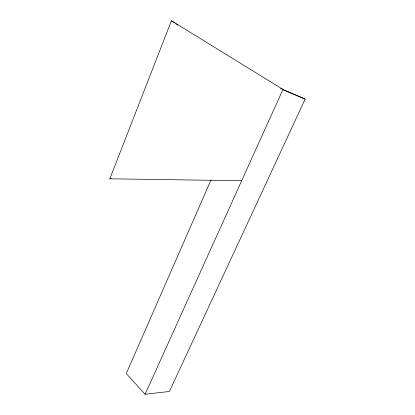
<?xml version="1.0" encoding="UTF-8"?>
<svg xmlns="http://www.w3.org/2000/svg" width="415" height="415" viewBox="0 0 415 415"><rect width="100%" height="100%" fill="white"/><g stroke="black" fill="none" stroke-linecap="round" stroke-linejoin="round"><path stroke-width="0.62" d="M241.649 180.764L109.83 178.792L171.421 20.75L282.957 89.433L305.17 99.092L169.403 391.48L145.1 394.25L126.264 373.557L211.059 179.809M145.1 394.25L282.957 89.433L280.582 88.436M109.83 178.792L111.111 178.642M282.797 89.687L305.17 99.092M171.421 20.75L174.637 22.934M175.711 23.665L177.859 25.123"/></g></svg>
